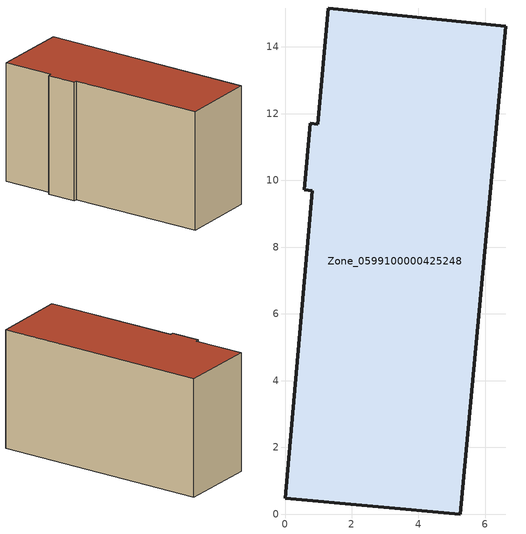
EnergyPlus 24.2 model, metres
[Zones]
Zone_0599100000425248
 floor ground (C_G): 0.81,9.7 0.58,9.72 0.76,11.71 0.99,11.69 1.29,15.17 6.62,14.62 5.25,0 0,0.47 z0
 wall outside (C_F): 5.25,0 6.62,14.62 1.29,15.17 0.99,11.69 0.76,11.71 0.58,9.72 0.81,9.7 0,0.47 5.25,0 z0:8.29
 roof outside (C_R): 0.76,11.71 0.58,9.72 0.81,9.7 0,0.47 5.25,0 6.62,14.62 1.29,15.17 0.99,11.69 z8.29
[BUILDING]
Pand.0599100000425248: North Axis=0; Terrain=City; Loads Convergence Tolerance Value=0.04; Temperature Convergence Tolerance Value=0.4; Solar Distribution=FullExterior; Maximum Number of Warmup Days=25; Minimum Number of Warmup Days=1
[Site:Location]
Rotterdam.The.Hague.AP_ZH_NLD Design_Conditions: Latitude=51.96; Longitude=4.45; Time Zone=1; Elevation=-4.5
[SITE:GROUNDTEMPERATURE:BUILDINGSURFACE]
18, 18, 18, 18, 18, 18, 18, 18, 18, 18, 18, 18
[MATERIAL] Thermal Absorptance=0.9; Solar Absorptance=0.7; Visible Absorptance=0.7
Name | Roughness | Thickness | Conductivity | Density | Specific Heat
G.TI.2006-2014 | MediumSmooth | 0.15 | 0.06 | 540 | 1210
F.TI.2006-2014 | Rough | 0.3 | 0.12 | 1920 | 840
R.TI.2006-2014 | MediumRough | 0.2 | 0.08 | 1500 | 1000
[CONSTRUCTION]
C_G: G.TI.2006-2014
C_F: F.TI.2006-2014
C_R: R.TI.2006-2014
[ZONE]
Zone_0599100000425248: Type=1; Multiplier=1; Ceiling Height=Autocalculate; Volume=Autocalculate; Floor Area=autocalculate; Part of Total Floor Area=Yes
[ZONEINFILTRATION:DESIGNFLOWRATE]
Infil_Zone_0599100000425248: Zone or ZoneList or Space or SpaceList=Zone_0599100000425248; Schedule=AlwaysOn; Design Flow Rate Calculation Method=Flow/Area; Flow Rate per Floor Area=0.0015; Constant Term Coefficient=1; Temperature Term Coefficient=0; Velocity Term Coefficient=0; Velocity Squared Term Coefficient=0
[HVACTEMPLATE:ZONE:IDEALLOADSAIRSYSTEM]
Zone_0599100000425248: Maximum Heating Supply Air Temperature=50; Minimum Cooling Supply Air Temperature=13; Maximum Heating Supply Air Humidity Ratio=0.0156; Minimum Cooling Supply Air Humidity Ratio=0.0077; Heating Limit=NoLimit; Cooling Limit=NoLimit; Dehumidification Control Type=ConstantSensibleHeatRatio; Cooling Sensible Heat Ratio=0.7; Dehumidification Setpoint=60; Humidification Control Type=None; Humidification Setpoint=30; Outdoor Air Method=None; Outdoor Air Flow Rate per Person=0.00944; Outdoor Air Flow Rate per Zone Floor Area=0; Outdoor Air Flow Rate per Zone=0; Demand Controlled Ventilation Type=None; Outdoor Air Economizer Type=NoEconomizer; Heat Recovery Type=None; Sensible Heat Recovery Effectiveness=0.7; Latent Heat Recovery Effectiveness=0.65
[ZONECONTROL:THERMOSTAT]
ThermostatControl_Zone_0599100000425248: Zone or ZoneList=Zone_0599100000425248; Control Type Schedule=DualSetpointControlType; Control 1=Thermostat_Zone_0599100000425248; Temperature Difference Between Cutout And Setpoint=0
[THERMOSTATSETPOINT:DUALSETPOINT]
Thermostat_Zone_0599100000425248: Heating Setpoint Temperature Schedule=HeatingSetpoint_Zone_0599100000425248; Cooling Setpoint Temperature Schedule=CoolingSetpoint_Zone_0599100000425248
[SCHEDULE:COMPACT]
HeatingSetpoint_Zone_0599100000425248: Through: 12/31, For: AllDays, Until: 24:00, 21
CoolingSetpoint_Zone_0599100000425248: Through: 12/31, For: AllDays, Until: 24:00, 24
DualSetpointControlType: Through: 12/31, For: AllDays, Until: 24:00, 4
AlwaysOn: Through: 12/31, For: AllDays, Until: 24:00, 1
